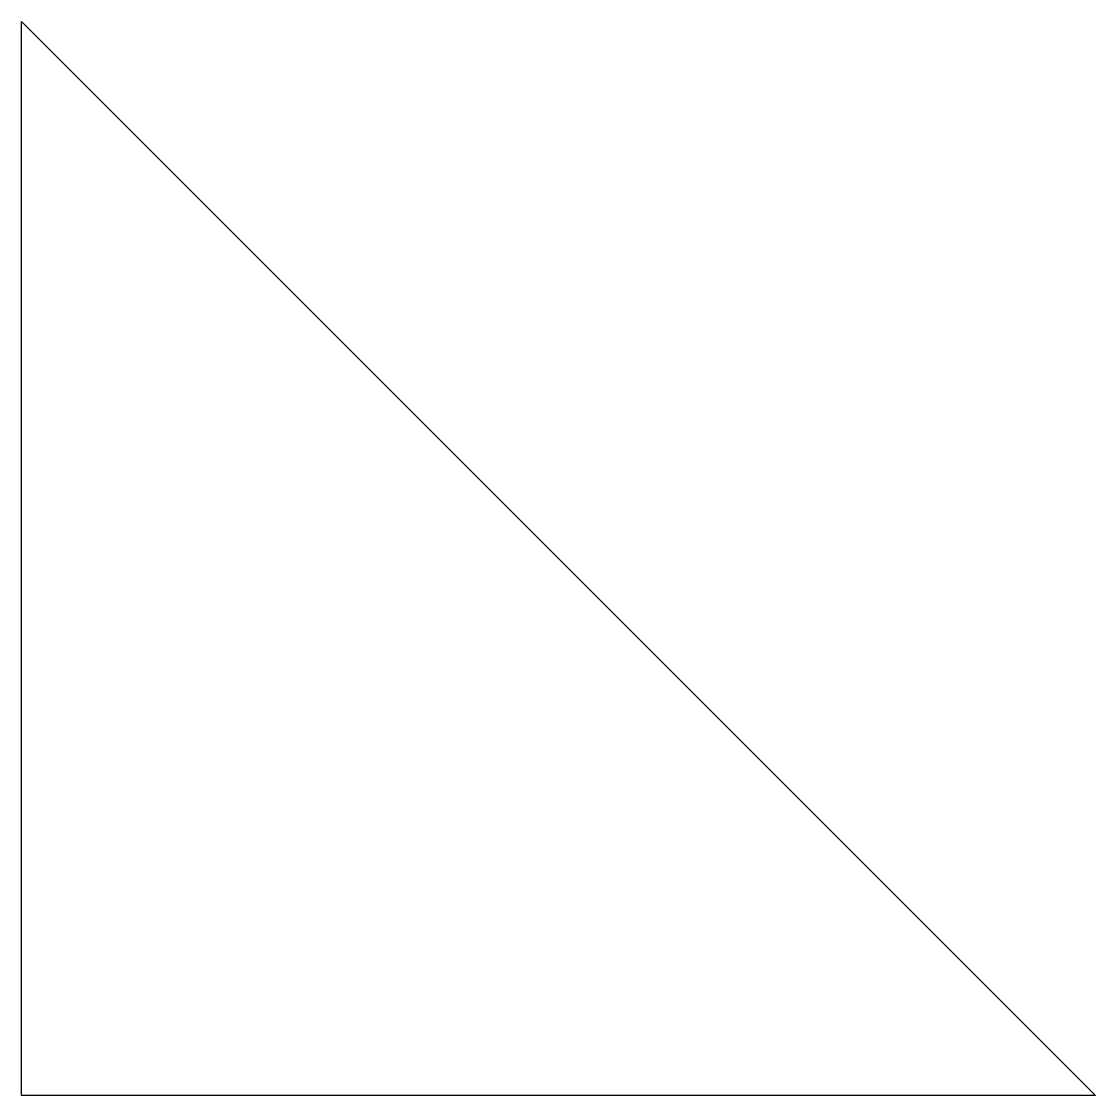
# Model space of a CAD drawing. Header units: metres. Extents: x 0 to 10, y 0 to 10.
import ezdxf

# ---------------------------------------------------------------- set-up
doc = ezdxf.new("R2010")
doc.units = ezdxf.units.M
doc.layers.add('HOUSE NEW', color=7, linetype='Continuous')

msp = doc.modelspace()

# ---------------------------------------------------------------- linework, layer by layer
at = {"layer": 'HOUSE NEW'}
msp.add_lwpolyline([(0, 0), (0, 10), (10, 0), (0, 0)], dxfattribs=at)

doc.saveas('drawing.dxf')
